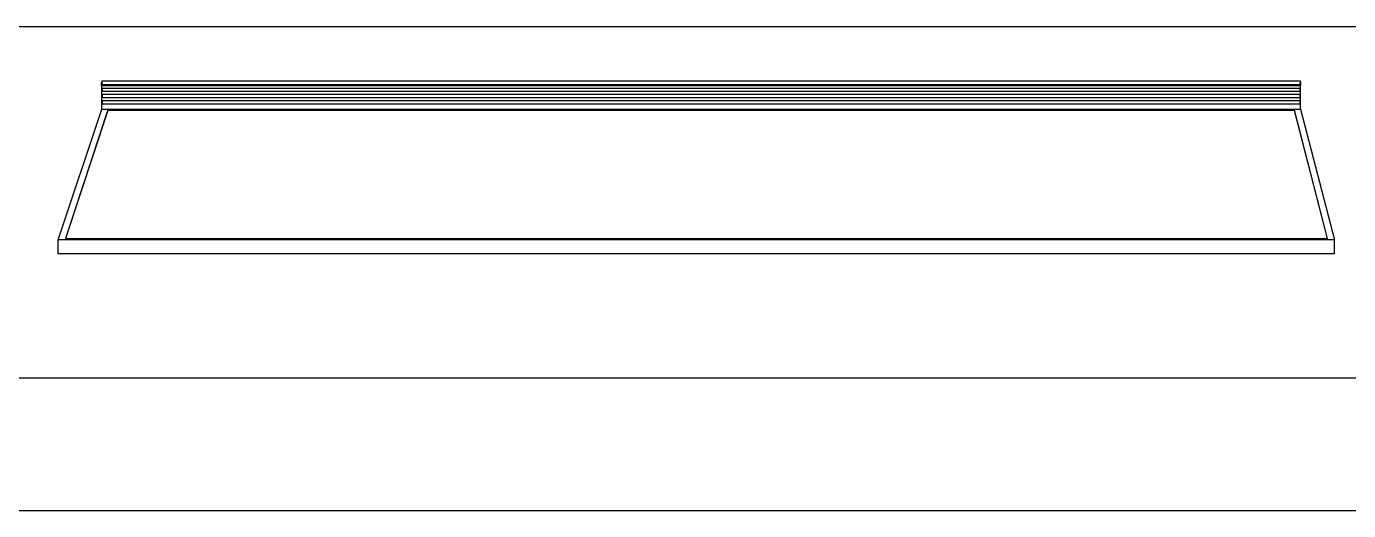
# Model space of a CAD drawing. Extents: x -4.2 to 4.2, y -5.7 to 5.7.
# Drawn here: x -1.758 to 1.35, y -5.672 to -4.535 of the extents above; entities that cross this region are included whole.
import ezdxf

# ---------------------------------------------------------------- set-up
doc = ezdxf.new("R2010")
doc.units = 0
doc.layers.get('0').update_dxf_attribs({"linetype": 'CONTINUOUS'})

msp = doc.modelspace()

# ---------------------------------------------------------------- linework, layer by layer
for p, q in [((-3.2583, -4.535), (1.51, -4.535)), ((-1.5809, -4.669), (-1.5808, -4.6681)), ((-1.5809, -4.67), (-1.5809, -4.669)), ((-1.5809, -4.671), (-1.5809, -4.67)), ((-1.5809, -4.6719), (-1.5809, -4.671)), ((-1.5809, -4.6727), (-1.5809, -4.6719)), ((-1.5808, -4.6733), (-1.5809, -4.6727)), ((-1.5808, -4.6674), (-1.5807, -4.6669)), ((-1.5808, -4.6681), (-1.5808, -4.6674)), ((-1.5808, -4.6738), (-1.5808, -4.6733)), ((-1.5807, -4.6739), (-1.5808, -4.6738)), ((-1.5807, -4.6665), (-1.5794, -4.6628)), ((-1.5807, -4.6669), (-1.5807, -4.6665)), ((-1.5807, -4.6739), (-1.5806, -4.6738)), ((-1.5807, -4.6739), (-1.5807, -4.6739)), ((-1.5807, -4.6739), (-1.5802, -4.6739)), ((-1.5805, -4.6733), (-1.5802, -4.6724)), ((-1.5804, -4.6822), (-1.5803, -4.6813)), ((-1.5804, -4.6832), (-1.5804, -4.6822)), ((-1.5804, -4.6841), (-1.5804, -4.6832)), ((-1.5804, -4.6851), (-1.5804, -4.6841)), ((-1.5804, -4.6859), (-1.5804, -4.6851)), ((-1.5803, -4.6865), (-1.5804, -4.6859)), ((-1.5803, -4.6806), (-1.5802, -4.68)), ((-1.5803, -4.6813), (-1.5803, -4.6806)), ((-1.5803, -4.6869), (-1.5803, -4.6865)), ((-1.5802, -4.6871), (-1.5803, -4.6869)), ((-1.5802, -4.6733), (-1.5802, -4.6724)), ((-1.5791, -4.6724), (-1.5802, -4.6724)), ((-1.5802, -4.6739), (-1.5802, -4.6738)), ((-1.5802, -4.6797), (-1.5802, -4.6739)), ((-1.5802, -4.6739), (1.237, -4.6739)), ((-1.5802, -4.68), (-1.5802, -4.6797)), ((-1.5802, -4.6797), (-1.5791, -4.6797)), ((-1.5802, -4.6871), (-1.5802, -4.6871)), ((-1.5802, -4.6944), (-1.5802, -4.6871)), ((-1.5802, -4.6871), (-1.5802, -4.6871)), ((-1.5802, -4.6871), (-1.5802, -4.6871)), ((-1.5802, -4.6871), (-1.5791, -4.6871)), ((-1.5802, -4.6871), (1.237, -4.6871)), ((-1.5794, -4.6628), (-1.5793, -4.6627)), ((-1.5793, -4.6627), (-1.5793, -4.6628)), ((-1.5793, -4.6627), (1.2364, -4.6627)), ((-1.5791, -4.6674), (-1.5791, -4.6665)), ((-1.5791, -4.67), (-1.5791, -4.6681)), ((-1.5791, -4.6724), (-1.5791, -4.671)), ((1.2362, -4.6724), (-1.5791, -4.6724)), ((-1.5791, -4.6822), (-1.5791, -4.6797)), ((-1.5791, -4.6797), (1.2362, -4.6797)), ((-1.5791, -4.6851), (-1.5791, -4.6832)), ((-1.5791, -4.6871), (-1.5791, -4.6859)), ((-1.5791, -4.6871), (1.2362, -4.6871)), ((1.2362, -4.6674), (1.2362, -4.6665)), ((1.2362, -4.67), (1.2362, -4.6681)), ((1.2362, -4.6724), (1.2362, -4.671)), ((1.237, -4.6724), (1.2362, -4.6724)), ((1.2362, -4.6822), (1.2362, -4.6797)), ((1.2362, -4.6797), (1.237, -4.6797)), ((1.2362, -4.6851), (1.2362, -4.6832)), ((1.2362, -4.6871), (1.2362, -4.6859)), ((1.2362, -4.6871), (1.237, -4.6871)), ((1.2364, -4.6627), (1.2363, -4.6628)), ((1.2364, -4.6628), (1.2364, -4.6627)), ((1.2364, -4.6628), (1.2374, -4.6665)), ((1.2372, -4.6733), (1.237, -4.6724)), ((1.237, -4.6733), (1.237, -4.6724)), ((1.237, -4.6739), (1.237, -4.6738)), ((1.237, -4.6797), (1.237, -4.6739)), ((1.237, -4.6739), (1.2374, -4.6739)), ((1.237, -4.68), (1.237, -4.6797)), ((1.2371, -4.6806), (1.237, -4.68)), ((1.237, -4.6871), (1.2371, -4.6869)), ((1.237, -4.6944), (1.237, -4.6871)), ((1.237, -4.6871), (1.237, -4.6871)), ((1.237, -4.6871), (1.237, -4.6871)), ((1.2371, -4.6813), (1.2371, -4.6806)), ((1.2372, -4.6822), (1.2371, -4.6813)), ((1.2371, -4.6865), (1.2372, -4.6859)), ((1.2371, -4.6869), (1.2371, -4.6865)), ((1.2372, -4.6832), (1.2372, -4.6822)), ((1.2372, -4.6841), (1.2372, -4.6832)), ((1.2372, -4.6851), (1.2372, -4.6841)), ((1.2372, -4.6859), (1.2372, -4.6851)), ((1.2374, -4.6669), (1.2374, -4.6665)), ((1.2375, -4.6674), (1.2374, -4.6669)), ((1.2374, -4.6739), (1.2375, -4.6738)), ((1.2374, -4.6739), (1.2374, -4.6738)), ((1.2374, -4.6739), (1.2374, -4.6739)), ((1.2375, -4.6681), (1.2375, -4.6674)), ((1.2376, -4.669), (1.2375, -4.6681)), ((1.2375, -4.6733), (1.2376, -4.6727)), ((1.2375, -4.6738), (1.2375, -4.6733)), ((1.2376, -4.67), (1.2376, -4.669)), ((1.2376, -4.671), (1.2376, -4.67)), ((1.2376, -4.6719), (1.2376, -4.671)), ((1.2376, -4.6727), (1.2376, -4.6719)), ((-1.5804, -4.6969), (-1.5803, -4.696)), ((-1.5804, -4.6978), (-1.5804, -4.6969)), ((-1.5804, -4.6988), (-1.5804, -4.6978)), ((-1.5804, -4.6997), (-1.5804, -4.6988)), ((-1.5804, -4.7005), (-1.5804, -4.6997)), ((-1.5803, -4.7012), (-1.5804, -4.7005)), ((-1.5804, -4.7116), (-1.5803, -4.7107)), ((-1.5804, -4.7125), (-1.5804, -4.7116)), ((-1.5804, -4.7135), (-1.5804, -4.7125)), ((-1.5804, -4.7144), (-1.5804, -4.7135)), ((-1.5804, -4.7152), (-1.5804, -4.7144)), ((-1.5803, -4.7159), (-1.5804, -4.7152)), ((-1.5803, -4.6953), (-1.5802, -4.6947)), ((-1.5803, -4.696), (-1.5803, -4.6953)), ((-1.5803, -4.7016), (-1.5803, -4.7012)), ((-1.5802, -4.7018), (-1.5803, -4.7016)), ((-1.5803, -4.7099), (-1.5802, -4.7094)), ((-1.5803, -4.7107), (-1.5803, -4.7099)), ((-1.5803, -4.7163), (-1.5803, -4.7159)), ((-1.5802, -4.7165), (-1.5803, -4.7163)), ((-1.5802, -4.6947), (-1.5802, -4.6944)), ((-1.5802, -4.6944), (-1.5791, -4.6944)), ((-1.5802, -4.7017), (-1.5802, -4.7018)), ((-1.5802, -4.7017), (-1.5791, -4.7017)), ((-1.5802, -4.7018), (-1.5802, -4.7017)), ((-1.5802, -4.7018), (-1.5802, -4.7018)), ((-1.5802, -4.7091), (-1.5802, -4.7018)), ((-1.5802, -4.7018), (1.237, -4.7018)), ((-1.5802, -4.7094), (-1.5802, -4.7091)), ((-1.5802, -4.7091), (-1.5791, -4.7091)), ((-1.5802, -4.7164), (-1.5802, -4.7165)), ((-1.5802, -4.7164), (-1.5791, -4.7164)), ((-1.5802, -4.7165), (-1.5802, -4.7164)), ((-1.5802, -4.7165), (-1.5802, -4.7165)), ((-1.5802, -4.7296), (-1.5802, -4.7165)), ((-1.5802, -4.7165), (1.237, -4.7165)), ((-1.5791, -4.696), (-1.5791, -4.6944)), ((-1.5791, -4.6944), (1.2362, -4.6944)), ((-1.5791, -4.6988), (-1.5791, -4.6969)), ((-1.5791, -4.7017), (-1.5791, -4.6997)), ((-1.5791, -4.7017), (1.2362, -4.7017)), ((-1.5791, -4.7107), (-1.5791, -4.7091)), ((-1.5791, -4.7091), (1.2362, -4.7091)), ((-1.5791, -4.7135), (-1.5791, -4.7116)), ((-1.5791, -4.7164), (-1.5791, -4.7144)), ((-1.5791, -4.7164), (1.2362, -4.7164)), ((1.2362, -4.696), (1.2362, -4.6944)), ((1.2362, -4.6944), (1.237, -4.6944)), ((1.2362, -4.6988), (1.2362, -4.6969)), ((1.2362, -4.7017), (1.2362, -4.6997)), ((1.2362, -4.7017), (1.237, -4.7017)), ((1.2362, -4.7107), (1.2362, -4.7091)), ((1.2362, -4.7091), (1.237, -4.7091)), ((1.2362, -4.7135), (1.2362, -4.7116)), ((1.2362, -4.7164), (1.2362, -4.7144)), ((1.2362, -4.7164), (1.237, -4.7164)), ((1.237, -4.6947), (1.237, -4.6944)), ((1.2371, -4.6953), (1.237, -4.6947)), ((1.237, -4.7018), (1.2371, -4.7016)), ((1.237, -4.7017), (1.237, -4.7018)), ((1.237, -4.7018), (1.237, -4.7018)), ((1.237, -4.7091), (1.237, -4.7018)), ((1.237, -4.7094), (1.237, -4.7091)), ((1.2371, -4.7099), (1.237, -4.7094)), ((1.237, -4.7165), (1.2371, -4.7163)), ((1.237, -4.7164), (1.237, -4.7165)), ((1.237, -4.7165), (1.237, -4.7165)), ((1.237, -4.7296), (1.237, -4.7165)), ((1.2371, -4.696), (1.2371, -4.6953)), ((1.2372, -4.6969), (1.2371, -4.696)), ((1.2371, -4.7012), (1.2372, -4.7005)), ((1.2371, -4.7016), (1.2371, -4.7012)), ((1.2371, -4.7107), (1.2371, -4.7099)), ((1.2372, -4.7116), (1.2371, -4.7107)), ((1.2371, -4.7159), (1.2372, -4.7152)), ((1.2371, -4.7163), (1.2371, -4.7159)), ((1.2372, -4.6978), (1.2372, -4.6969)), ((1.2372, -4.6988), (1.2372, -4.6978)), ((1.2372, -4.6997), (1.2372, -4.6988)), ((1.2372, -4.7005), (1.2372, -4.6997)), ((1.2372, -4.7125), (1.2372, -4.7116)), ((1.2372, -4.7135), (1.2372, -4.7125)), ((1.2372, -4.7144), (1.2372, -4.7135)), ((1.2372, -4.7152), (1.2372, -4.7144)), ((-1.6827, -5.0365), (-1.5802, -4.7296)), ((-1.566, -4.7311), (-1.6659, -5.0331)), ((-1.566, -4.7326), (-1.6654, -5.0331)), ((-1.5802, -4.7296), (1.237, -4.7296)), ((-1.566, -4.7311), (-1.566, -4.7326)), ((-1.566, -4.7311), (1.2227, -4.7311)), ((1.2227, -4.7326), (-1.566, -4.7326)), ((1.2227, -4.7326), (1.2227, -4.7311)), ((1.3008, -5.0331), (1.2227, -4.7311)), ((1.3004, -5.0331), (1.2227, -4.7326)), ((1.237, -4.7296), (1.3173, -5.0365)), ((-1.6659, -5.0331), (-1.6654, -5.0331)), ((-1.6654, -5.0331), (1.3004, -5.0331)), ((1.3004, -5.0331), (1.3008, -5.0331)), ((-1.6827, -5.0694), (-1.6827, -5.0365)), ((1.3173, -5.0365), (-1.6827, -5.0365)), ((1.3173, -5.0694), (1.3173, -5.0365)), ((1.3173, -5.0694), (-1.6827, -5.0694)), ((-3.8513, -5.3604), (3.8513, -5.3604)), ((-4.163, -5.6721), (4.163, -5.6721))]:
    msp.add_line(p, q)

doc.saveas('drawing.dxf')
